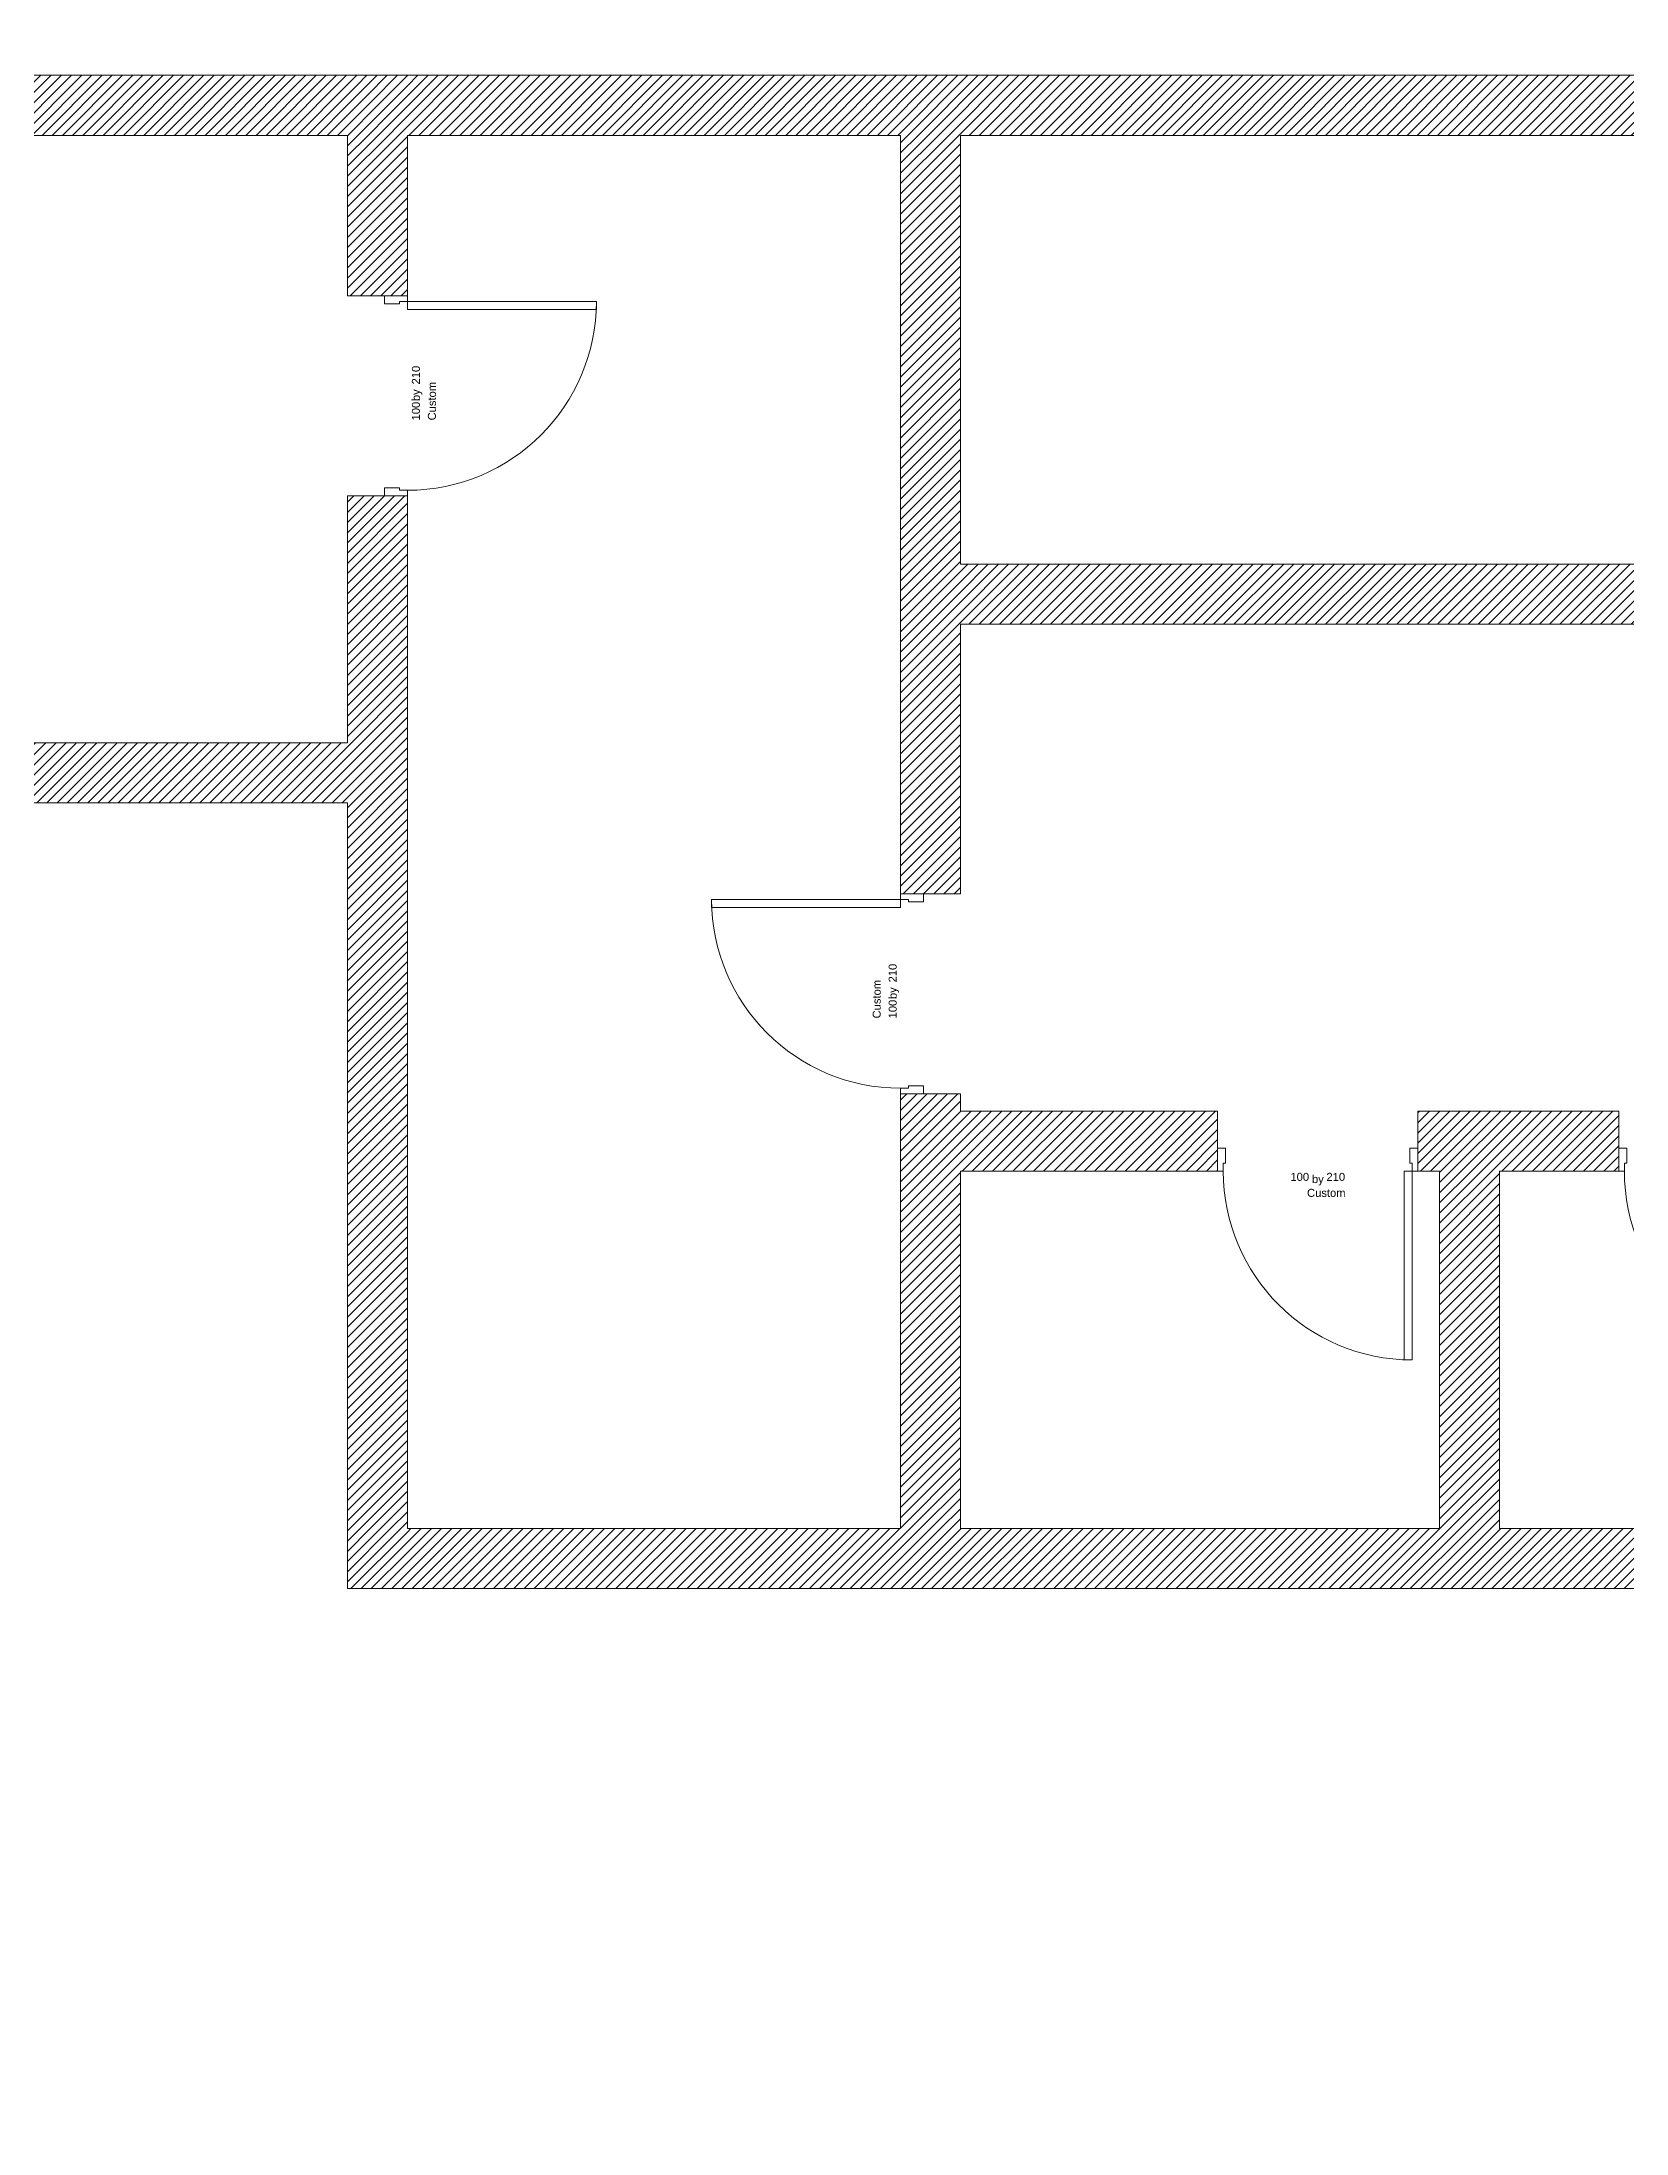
# Model space of a CAD drawing. Header units: millimetres. Extents: x -22335 to 45019, y -6963 to 26064.
# Drawn here: x -5301 to 2618, y -6834 to 3619 of the extents above; entities that cross this region are included whole.
import ezdxf
from ezdxf.enums import TextEntityAlignment as Align

# ---------------------------------------------------------------- set-up
doc = ezdxf.new("R2010")
doc.units = ezdxf.units.MM
doc.header["$MEASUREMENT"] = 0
for name, color, linetype in [('A_KONS_plosce', 7, 'Continuous'), ('A_KONS_zid zunanji', 7, 'Continuous'), ('Archicad Door Markers', 7, 'Continuous'), ('Archicad Doors', 7, 'Continuous')]:
    doc.layers.add(name, color=color, linetype=linetype)
for name, color, linetype, lineweight, true_color in [('A_KONS_plosce_Pen_No__89', 7, 'Continuous', 0, 0x71cebe), ('Archicad Doors_Pen_No__23', 7, 'Continuous', 20, 0xff6600), ('Archicad Doors_Pen_No__3', 7, 'Continuous', 13, 0xff6600)]:
    doc.layers.add(name, color=color, linetype=linetype, lineweight=lineweight, true_color=true_color)
for name, color, linetype, lineweight in [('A_KONS_zid zunanji_Pen_No__27', 7, 'Continuous', 20), ('Archicad Door Markers_Pen_No__7', 7, 'Continuous', 13), ('Archicad Doors_Pen_No__27', 7, 'Continuous', 20), ('Archicad Window Markers_Pen_No__7', 7, 'Continuous', 13)]:
    doc.layers.add(name, color=color, linetype=linetype, lineweight=lineweight)
doc.styles.add('GENERATED_STYLE_1', font='arial.ttf')
pattern_1 = [(45, (0, 0), (-25.45584, 25.45584), [])]

# ---------------------------------------------------------------- blocks, each defined once
blk = doc.blocks.new('Slab_1', base_point=(-22196, -4112))
at = {"layer": 'A_KONS_plosce_Pen_No__89', "color": 123, "linetype": 'Continuous', "lineweight": 0, "true_color": 0x71cebe, "flags": 128}
blk.add_lwpolyline([(-22196, -4112), (-12447, -4112), (-12447, -184), (-3773, -184), (-3773, -4112), (6716, -4112), (6716, -1725), (9171, -1725), (9171, -6834), (44877, -6834), (44877, 969), (43547, 969), (43547, 11647), (44577, 11647), (44577, 25912), (-22196, 25912)], close=True, dxfattribs=at)
blk = doc.blocks.new('Wall_26', base_point=(-3773, -4112))
at = {"layer": 'A_KONS_zid zunanji', "linetype": 'Continuous', "lineweight": 0, "true_color": 0x000000}
h = blk.add_hatch(dxfattribs=at)
h.set_pattern_fill('Navadna_NF_Opeka', color=18, style=0, pattern_type=2)
h.set_pattern_definition(pattern_1)
h.paths.add_polyline_path([(-3773, -3812), (-3773, -4112), (-3473, -3812)])
h = blk.add_hatch(dxfattribs=at)
h.set_pattern_fill('Navadna_NF_Opeka', color=18, style=0, pattern_type=2)
h.set_pattern_definition(pattern_1)
h.paths.add_polyline_path([(-3473, -3812), (-3773, -4112), (-3473, -4112)])
h = blk.add_hatch(dxfattribs=at)
h.set_pattern_fill('Navadna_NF_Opeka', color=18, style=0, pattern_type=2)
h.set_pattern_definition(pattern_1)
h.paths.add_polyline_path([(6416, -3812), (-3473, -3812), (-3473, -4112), (6416, -4112)])
at = {"layer": 'A_KONS_zid zunanji_Pen_No__27', "color": 7, "linetype": 'Continuous', "lineweight": 20, "flags": 128}
for points in [[(-3773, -4112), (-3773, -3812)], [(-1009, -3812), (-3473, -3812)], [(1685, -3812), (-709, -3812)], [(3654, -3812), (1985, -3812)], [(-3773, -4112), (6716, -4112)]]:
    blk.add_lwpolyline(points, dxfattribs=at)
blk = doc.blocks.new('Door 27_2')
at = {"layer": 'Archicad Doors_Pen_No__23', "color": 30, "linetype": 'Continuous', "lineweight": 20, "true_color": 0xff6600}
for p, q in [((-472, 0), (-500, 0)), ((-500, 0), (-500, -115)), ((-472, -40), (-472, 0)), ((500, 0), (472, 0)), ((472, 0), (472, -40)), ((500, -115), (500, 0)), ((-460, -40), (-472, -40)), ((-460, -115), (-460, -40)), ((472, -40), (460, -40)), ((460, -40), (460, -115)), ((-500, -115), (-460, -115)), ((460, -115), (500, -115))]:
    blk.add_line(p, q, dxfattribs=at)
at = {"layer": 'Archicad Doors_Pen_No__27', "color": 7, "linetype": 'Continuous', "lineweight": 20}
for p, q in [((-500, 0), (-500, -115)), ((-500, 0), (-500, -115)), ((500, 0), (500, -115)), ((500, 0), (500, -115)), ((-500, -115), (-500, -300)), ((500, -115), (500, -300))]:
    blk.add_line(p, q, dxfattribs=at)
at = {"layer": 'Archicad Doors_Pen_No__3', "color": 30, "linetype": 'Continuous', "lineweight": 13, "true_color": 0xff6600}
for p, q in [((432, 0), (432, 944)), ((432, 944), (472, 944)), ((472, 944), (472, 0)), ((472, 0), (432, 0))]:
    blk.add_line(p, q, dxfattribs=at)
blk.add_arc((472, 0), 944, 90, 180, dxfattribs=at)
blk = doc.blocks.new('Basic Window-Door-Skylight Marker')
at = {"layer": 'Archicad Window Markers_Pen_No__7', "color": 7, "lineweight": 13, "style": 'GENERATED_STYLE_1'}
for tag, p in [('AC_WIDO_ID', (-159, 99)), ('AC_WIDO_A_SIZE', (-159, 19)), ('GS_Separator', (-21, 8)), ('AC_WIDO_B_SIZE', (67, 19))]:
    blk.add_attdef(tag, text='', height=40, dxfattribs=at).set_placement(p, align=Align.BOTTOM_LEFT)
blk = doc.blocks.new('Wall_27', base_point=(-3773, -4112))
at = {"layer": 'A_KONS_zid zunanji', "linetype": 'Continuous', "lineweight": 0, "true_color": 0x000000}
h = blk.add_hatch(dxfattribs=at)
h.set_pattern_fill('Navadna_NF_Opeka', color=18, style=0, pattern_type=2)
h.set_pattern_definition(pattern_1)
h.paths.add_polyline_path([(-3473, 3452), (-3773, 3452), (-3473, 3152)])
h = blk.add_hatch(dxfattribs=at)
h.set_pattern_fill('Navadna_NF_Opeka', color=18, style=0, pattern_type=2)
h.set_pattern_definition(pattern_1)
h.paths.add_polyline_path([(-3473, 3152), (-3773, 3452), (-3773, 3152)])
h = blk.add_hatch(dxfattribs=at)
h.set_pattern_fill('Navadna_NF_Opeka', color=18, style=0, pattern_type=2)
h.set_pattern_definition(pattern_1)
h.paths.add_polyline_path([(-3473, 3152), (-3773, 3152), (-3773, 2350), (-3473, 2350)])
h = blk.add_hatch(dxfattribs=at)
h.set_pattern_fill('Navadna_NF_Opeka', color=18, style=0, pattern_type=2)
h.set_pattern_definition(pattern_1)
h.paths.add_polyline_path([(-3473, 1350), (-3773, 1350), (-3773, -3812), (-3473, -3812)])
at = {"layer": 'A_KONS_zid zunanji_Pen_No__27', "color": 7, "linetype": 'Continuous', "lineweight": 20}
for p, q in [((-3588, 2350), (-3773, 2350)), ((-3473, 2350), (-3588, 2350)), ((-3588, 1350), (-3773, 1350)), ((-3473, 1350), (-3588, 1350))]:
    blk.add_line(p, q, dxfattribs=at)
at = {"layer": 'A_KONS_zid zunanji_Pen_No__27', "color": 7, "linetype": 'Continuous', "lineweight": 20, "flags": 128}
for points in [[(-3773, 3452), (-3473, 3452)], [(-3773, 3152), (-3773, 2350)], [(-3473, 2350), (-3473, 3152)], [(-3773, 1350), (-3773, 116)], [(-3473, -3812), (-3473, 1350)], [(-3773, -184), (-3773, -3812)]]:
    blk.add_lwpolyline(points, dxfattribs=at)
at = {"layer": 'Archicad Door Markers', "color": 161, "lineweight": 13, "true_color": 0x40a5ff}
ref = blk.add_blockref('Basic Window-Door-Skylight Marker', (-3773, 1850), dxfattribs=dict(at, rotation=90))
ref.add_attrib('AC_MarkerText_1', 'Custom', dxfattribs={"layer": 'Archicad Door Markers_Pen_No__7', "color": 7, "lineweight": 13, "height": 40, "rotation": 90, "style": 'GENERATED_STYLE_1'}).set_placement((-3319, 1727), align=Align.BOTTOM_LEFT)
ref.add_attrib('GS_Separator', ' by ', dxfattribs={"layer": 'Archicad Door Markers_Pen_No__7', "color": 7, "lineweight": 13, "height": 40, "rotation": 90, "style": 'GENERATED_STYLE_1'}).set_placement((-3399, 1808), align=Align.BOTTOM_LEFT)
ref.add_attrib('AC_WIDO_A_SIZE', '100', dxfattribs={"layer": 'Archicad Door Markers_Pen_No__7', "color": 7, "lineweight": 13, "height": 40, "rotation": 90, "style": 'GENERATED_STYLE_1'}).set_placement((-3399, 1727), align=Align.BOTTOM_LEFT)
ref.add_attrib('AC_WIDO_B_SIZE', '210', dxfattribs={"layer": 'Archicad Door Markers_Pen_No__7', "color": 7, "lineweight": 13, "height": 40, "rotation": 90, "style": 'GENERATED_STYLE_1'}).set_placement((-3399, 1907), align=Align.BOTTOM_LEFT)
at = {"layer": 'Archicad Doors', "color": 21, "linetype": 'Continuous', "lineweight": 0, "true_color": 0xff9955, "xscale": -1, "zscale": 1000, "rotation": 270}
blk.add_blockref('Door 27_2', (-3473, 1850), dxfattribs=at)
blk = doc.blocks.new('Wall_28', base_point=(-3773, 3452))
at = {"layer": 'A_KONS_zid zunanji', "linetype": 'Continuous', "lineweight": 0, "true_color": 0x000000}
h = blk.add_hatch(dxfattribs=at)
h.set_pattern_fill('Navadna_NF_Opeka', color=18, style=0, pattern_type=2)
h.set_pattern_definition(pattern_1)
h.paths.add_polyline_path([(-3473, 3152), (3547, 3152), (3547, 3452), (-3473, 3452)])
at = {"layer": 'A_KONS_zid zunanji_Pen_No__27', "color": 7, "linetype": 'Continuous', "lineweight": 20, "flags": 128}
for points in [[(3547, 3452), (-3473, 3452)], [(-3473, 3152), (-1009, 3152)], [(-709, 3152), (3547, 3152)]]:
    blk.add_lwpolyline(points, dxfattribs=at)
blk = doc.blocks.new('Wall_31', base_point=(6716, 1008))
at = {"layer": 'A_KONS_zid zunanji', "linetype": 'Continuous', "lineweight": 0, "true_color": 0x000000}
h = blk.add_hatch(dxfattribs=at)
h.set_pattern_fill('Navadna_NF_Opeka', color=18, style=0, pattern_type=2)
h.set_pattern_definition(pattern_1)
h.paths.add_polyline_path([(6416, 1008), (-709, 1008), (-709, 708), (6416, 708)])
at = {"layer": 'A_KONS_zid zunanji_Pen_No__27', "color": 7, "linetype": 'Continuous', "lineweight": 20, "flags": 128}
for points in [[(3547, 1008), (-709, 1008)], [(6416, 1008), (3847, 1008)], [(-709, 708), (6416, 708)]]:
    blk.add_lwpolyline(points, dxfattribs=at)
blk = doc.blocks.new('Wall_32', base_point=(-1009, -4112))
at = {"layer": 'A_KONS_zid zunanji', "linetype": 'Continuous', "lineweight": 0, "true_color": 0x000000}
h = blk.add_hatch(dxfattribs=at)
h.set_pattern_fill('Navadna_NF_Opeka', color=18, style=0, pattern_type=2)
h.set_pattern_definition(pattern_1)
h.paths.add_polyline_path([(-709, 3152), (-1009, 3152), (-1009, -639), (-709, -639)])
h = blk.add_hatch(dxfattribs=at)
h.set_pattern_fill('Navadna_NF_Opeka', color=18, style=0, pattern_type=2)
h.set_pattern_definition(pattern_1)
h.paths.add_polyline_path([(-1009, -1639), (-1009, -3812), (-709, -3812), (-709, -1639)])
at = {"layer": 'A_KONS_zid zunanji_Pen_No__27', "color": 7, "linetype": 'Continuous', "lineweight": 20}
for p, q in [((-1009, -639), (-894, -639)), ((-894, -639), (-709, -639)), ((-1009, -1639), (-894, -1639)), ((-894, -1639), (-709, -1639))]:
    blk.add_line(p, q, dxfattribs=at)
at = {"layer": 'A_KONS_zid zunanji_Pen_No__27', "color": 7, "linetype": 'Continuous', "lineweight": 20, "flags": 128}
for points in [[(-1009, 3152), (-1009, -639)], [(-709, 1008), (-709, 3152)], [(-709, -639), (-709, 708)], [(-1009, -1639), (-1009, -3812)], [(-709, -1725), (-709, -1639)], [(-709, -3812), (-709, -2025)]]:
    blk.add_lwpolyline(points, dxfattribs=at)
at = {"layer": 'Archicad Door Markers', "color": 161, "lineweight": 13, "true_color": 0x40a5ff}
ref = blk.add_blockref('Basic Window-Door-Skylight Marker', (-1009, -1139), dxfattribs=dict(at, rotation=90))
ref.add_attrib('AC_MarkerText_1', 'Custom', dxfattribs={"layer": 'Archicad Door Markers_Pen_No__7', "color": 7, "lineweight": 13, "height": 40, "rotation": 90, "style": 'GENERATED_STYLE_1'}).set_placement((-1096, -1262), align=Align.BOTTOM_LEFT)
ref.add_attrib('GS_Separator', ' by ', dxfattribs={"layer": 'Archicad Door Markers_Pen_No__7', "color": 7, "lineweight": 13, "height": 40, "rotation": 90, "style": 'GENERATED_STYLE_1'}).set_placement((-1016, -1181), align=Align.BOTTOM_LEFT)
ref.add_attrib('AC_WIDO_A_SIZE', '100', dxfattribs={"layer": 'Archicad Door Markers_Pen_No__7', "color": 7, "lineweight": 13, "height": 40, "rotation": 90, "style": 'GENERATED_STYLE_1'}).set_placement((-1016, -1262), align=Align.BOTTOM_LEFT)
ref.add_attrib('AC_WIDO_B_SIZE', '210', dxfattribs={"layer": 'Archicad Door Markers_Pen_No__7', "color": 7, "lineweight": 13, "height": 40, "rotation": 90, "style": 'GENERATED_STYLE_1'}).set_placement((-1016, -1082), align=Align.BOTTOM_LEFT)
at = {"layer": 'Archicad Doors', "color": 21, "linetype": 'Continuous', "lineweight": 0, "true_color": 0xff9955, "zscale": 1000, "rotation": 90}
blk.add_blockref('Door 27_2', (-1009, -1139), dxfattribs=at)
blk = doc.blocks.new('Wall_34', base_point=(6716, -1725))
at = {"layer": 'A_KONS_zid zunanji', "linetype": 'Continuous', "lineweight": 0, "true_color": 0x000000}
h = blk.add_hatch(dxfattribs=at)
h.set_pattern_fill('Navadna_NF_Opeka', color=18, style=0, pattern_type=2)
h.set_pattern_definition(pattern_1)
h.paths.add_polyline_path([(-709, -1725), (-709, -2025), (576, -2025), (576, -1725)])
h = blk.add_hatch(dxfattribs=at)
h.set_pattern_fill('Navadna_NF_Opeka', color=18, style=0, pattern_type=2)
h.set_pattern_definition(pattern_1)
h.paths.add_polyline_path([(1576, -1725), (1576, -2025), (2581, -2025), (2581, -1725)])
h = blk.add_hatch(dxfattribs=at)
h.set_pattern_fill('Navadna_NF_Opeka', color=18, style=0, pattern_type=2)
h.set_pattern_definition(pattern_1)
h.paths.add_polyline_path([(3581, -2025), (4040, -2025), (4040, -1725), (3581, -1725)])
h = blk.add_hatch(dxfattribs=at)
h.set_pattern_fill('Navadna_NF_Opeka', color=18, style=0, pattern_type=2)
h.set_pattern_definition(pattern_1)
h.paths.add_polyline_path([(5040, -2025), (6416, -2025), (6416, -1725), (5040, -1725)])
at = {"layer": 'A_KONS_zid zunanji_Pen_No__27', "color": 7, "linetype": 'Continuous', "lineweight": 20}
for p, q in [((576, -1910), (576, -1725)), ((1576, -1910), (1576, -1725)), ((2581, -1910), (2581, -1725)), ((3581, -1910), (3581, -1725)), ((4040, -1910), (4040, -1725)), ((5040, -1910), (5040, -1725)), ((576, -2025), (576, -1910)), ((1576, -2025), (1576, -1910)), ((2581, -2025), (2581, -1910)), ((3581, -2025), (3581, -1910)), ((4040, -2025), (4040, -1910)), ((5040, -2025), (5040, -1910))]:
    blk.add_line(p, q, dxfattribs=at)
at = {"layer": 'A_KONS_zid zunanji_Pen_No__27', "color": 7, "linetype": 'Continuous', "lineweight": 20, "flags": 128}
for points in [[(576, -1725), (-709, -1725)], [(2581, -1725), (1576, -1725)], [(4040, -1725), (3581, -1725)], [(6416, -1725), (5040, -1725)], [(-709, -2025), (576, -2025)], [(1576, -2025), (1685, -2025)], [(1985, -2025), (2581, -2025)], [(3581, -2025), (3654, -2025)], [(3954, -2025), (4040, -2025)], [(5040, -2025), (6416, -2025)]]:
    blk.add_lwpolyline(points, dxfattribs=at)
at = {"layer": 'Archicad Door Markers', "color": 161, "lineweight": 13, "true_color": 0x40a5ff}
ref = blk.add_blockref('Basic Window-Door-Skylight Marker', (1076, -2025), dxfattribs=dict(at, rotation=180))
ref.add_attrib('AC_MarkerText_1', 'Custom', dxfattribs={"layer": 'Archicad Door Markers_Pen_No__7', "color": 7, "lineweight": 13, "height": 40, "rotation": 360, "style": 'GENERATED_STYLE_1'}).set_placement((1023, -2166), align=Align.BOTTOM_LEFT)
ref.add_attrib('GS_Separator', ' by ', dxfattribs={"layer": 'Archicad Door Markers_Pen_No__7', "color": 7, "lineweight": 13, "height": 40, "rotation": 360, "style": 'GENERATED_STYLE_1'}).set_placement((1032, -2097), align=Align.BOTTOM_LEFT)
ref.add_attrib('AC_WIDO_A_SIZE', '100', dxfattribs={"layer": 'Archicad Door Markers_Pen_No__7', "color": 7, "lineweight": 13, "height": 40, "rotation": 360, "style": 'GENERATED_STYLE_1'}).set_placement((940, -2086), align=Align.BOTTOM_LEFT)
ref.add_attrib('AC_WIDO_B_SIZE', '210', dxfattribs={"layer": 'Archicad Door Markers_Pen_No__7', "color": 7, "lineweight": 13, "height": 40, "rotation": 360, "style": 'GENERATED_STYLE_1'}).set_placement((1120, -2086), align=Align.BOTTOM_LEFT)
ref = blk.add_blockref('Basic Window-Door-Skylight Marker', (3081, -2025), dxfattribs=dict(at, rotation=180))
ref.add_attrib('AC_MarkerText_1', 'Custom', dxfattribs={"layer": 'Archicad Door Markers_Pen_No__7', "color": 7, "lineweight": 13, "height": 40, "rotation": 360, "style": 'GENERATED_STYLE_1'}).set_placement((3028, -2166), align=Align.BOTTOM_LEFT)
ref.add_attrib('GS_Separator', ' by ', dxfattribs={"layer": 'Archicad Door Markers_Pen_No__7', "color": 7, "lineweight": 13, "height": 40, "rotation": 360, "style": 'GENERATED_STYLE_1'}).set_placement((3037, -2097), align=Align.BOTTOM_LEFT)
ref.add_attrib('AC_WIDO_A_SIZE', '100', dxfattribs={"layer": 'Archicad Door Markers_Pen_No__7', "color": 7, "lineweight": 13, "height": 40, "rotation": 360, "style": 'GENERATED_STYLE_1'}).set_placement((2945, -2086), align=Align.BOTTOM_LEFT)
ref.add_attrib('AC_WIDO_B_SIZE', '210', dxfattribs={"layer": 'Archicad Door Markers_Pen_No__7', "color": 7, "lineweight": 13, "height": 40, "rotation": 360, "style": 'GENERATED_STYLE_1'}).set_placement((3125, -2086), align=Align.BOTTOM_LEFT)
ref = blk.add_blockref('Basic Window-Door-Skylight Marker', (4540, -2025), dxfattribs=dict(at, rotation=180))
ref.add_attrib('AC_MarkerText_1', 'Custom', dxfattribs={"layer": 'Archicad Door Markers_Pen_No__7', "color": 7, "lineweight": 13, "height": 40, "rotation": 360, "style": 'GENERATED_STYLE_1'}).set_placement((4487, -2166), align=Align.BOTTOM_LEFT)
ref.add_attrib('GS_Separator', ' by ', dxfattribs={"layer": 'Archicad Door Markers_Pen_No__7', "color": 7, "lineweight": 13, "height": 40, "rotation": 360, "style": 'GENERATED_STYLE_1'}).set_placement((4496, -2097), align=Align.BOTTOM_LEFT)
ref.add_attrib('AC_WIDO_A_SIZE', '100', dxfattribs={"layer": 'Archicad Door Markers_Pen_No__7', "color": 7, "lineweight": 13, "height": 40, "rotation": 360, "style": 'GENERATED_STYLE_1'}).set_placement((4404, -2086), align=Align.BOTTOM_LEFT)
ref.add_attrib('AC_WIDO_B_SIZE', '210', dxfattribs={"layer": 'Archicad Door Markers_Pen_No__7', "color": 7, "lineweight": 13, "height": 40, "rotation": 360, "style": 'GENERATED_STYLE_1'}).set_placement((4584, -2086), align=Align.BOTTOM_LEFT)
at = {"layer": 'Archicad Doors', "color": 21, "linetype": 'Continuous', "lineweight": 0, "true_color": 0xff9955, "xscale": -1, "zscale": 1000, "rotation": 180}
for p in [(1076, -2025), (3081, -2025)]:
    blk.add_blockref('Door 27_2', p, dxfattribs=at)
at = {"layer": 'Archicad Doors', "color": 21, "linetype": 'Continuous', "lineweight": 0, "true_color": 0xff9955, "zscale": 1000, "rotation": 180}
blk.add_blockref('Door 27_2', (4540, -2025), dxfattribs=at)
blk = doc.blocks.new('Wall_35', base_point=(1685, -4112))
at = {"layer": 'A_KONS_zid zunanji', "linetype": 'Continuous', "lineweight": 0, "true_color": 0x000000}
h = blk.add_hatch(dxfattribs=at)
h.set_pattern_fill('Navadna_NF_Opeka', color=18, style=0, pattern_type=2)
h.set_pattern_definition(pattern_1)
h.paths.add_polyline_path([(1985, -3812), (1985, -2025), (1685, -2025), (1685, -3812)])
at = {"layer": 'A_KONS_zid zunanji_Pen_No__27', "color": 7, "linetype": 'Continuous', "lineweight": 20, "flags": 128}
for points in [[(1685, -2025), (1685, -3812)], [(1985, -3812), (1985, -2025)]]:
    blk.add_lwpolyline(points, dxfattribs=at)
blk = doc.blocks.new('Wall_37', base_point=(-12747, -184))
at = {"layer": 'A_KONS_zid zunanji', "linetype": 'Continuous', "lineweight": 0, "true_color": 0x000000}
h = blk.add_hatch(dxfattribs=at)
h.set_pattern_fill('Navadna_NF_Opeka', color=18, style=0, pattern_type=2)
h.set_pattern_definition(pattern_1)
h.paths.add_polyline_path([(-6037, 116), (-6037, -184), (-3773, -184), (-3773, 116)])
at = {"layer": 'A_KONS_zid zunanji_Pen_No__27', "color": 7, "linetype": 'Continuous', "lineweight": 20, "flags": 128}
for points in [[(-3773, 116), (-6037, 116)], [(-6037, -184), (-3773, -184)]]:
    blk.add_lwpolyline(points, dxfattribs=at)
blk = doc.blocks.new('Wall_38', base_point=(-12447, 3452))
at = {"layer": 'A_KONS_zid zunanji', "linetype": 'Continuous', "lineweight": 0, "true_color": 0x000000}
h = blk.add_hatch(dxfattribs=at)
h.set_pattern_fill('Navadna_NF_Opeka', color=18, style=0, pattern_type=2)
h.set_pattern_definition(pattern_1)
h.paths.add_polyline_path([(-6037, 3152), (-3773, 3152), (-3773, 3452), (-6037, 3452)])
at = {"layer": 'A_KONS_zid zunanji_Pen_No__27', "color": 7, "linetype": 'Continuous', "lineweight": 20, "flags": 128}
for points in [[(-3773, 3452), (-6037, 3452)], [(-6037, 3152), (-3773, 3152)]]:
    blk.add_lwpolyline(points, dxfattribs=at)

msp = doc.modelspace()

# ---------------------------------------------------------------- block references
at = {"layer": 'A_KONS_plosce', "color": 123, "linetype": 'Continuous', "lineweight": 0, "true_color": 0x71cebe}
msp.add_blockref('Slab_1', (-22196, -4112), dxfattribs=at)
at = {"layer": 'A_KONS_zid zunanji', "color": 7, "lineweight": 20}
for name, p in [('Wall_28', (-3773, 3452)), ('Wall_38', (-12447, 3452)), ('Wall_27', (-3773, -4112)), ('Wall_32', (-1009, -4112)), ('Wall_31', (6716, 1008)), ('Wall_37', (-12747, -184)), ('Wall_34', (6716, -1725)), ('Wall_35', (1685, -4112)), ('Wall_26', (-3773, -4112))]:
    msp.add_blockref(name, p, dxfattribs=at)

doc.saveas('drawing.dxf')
